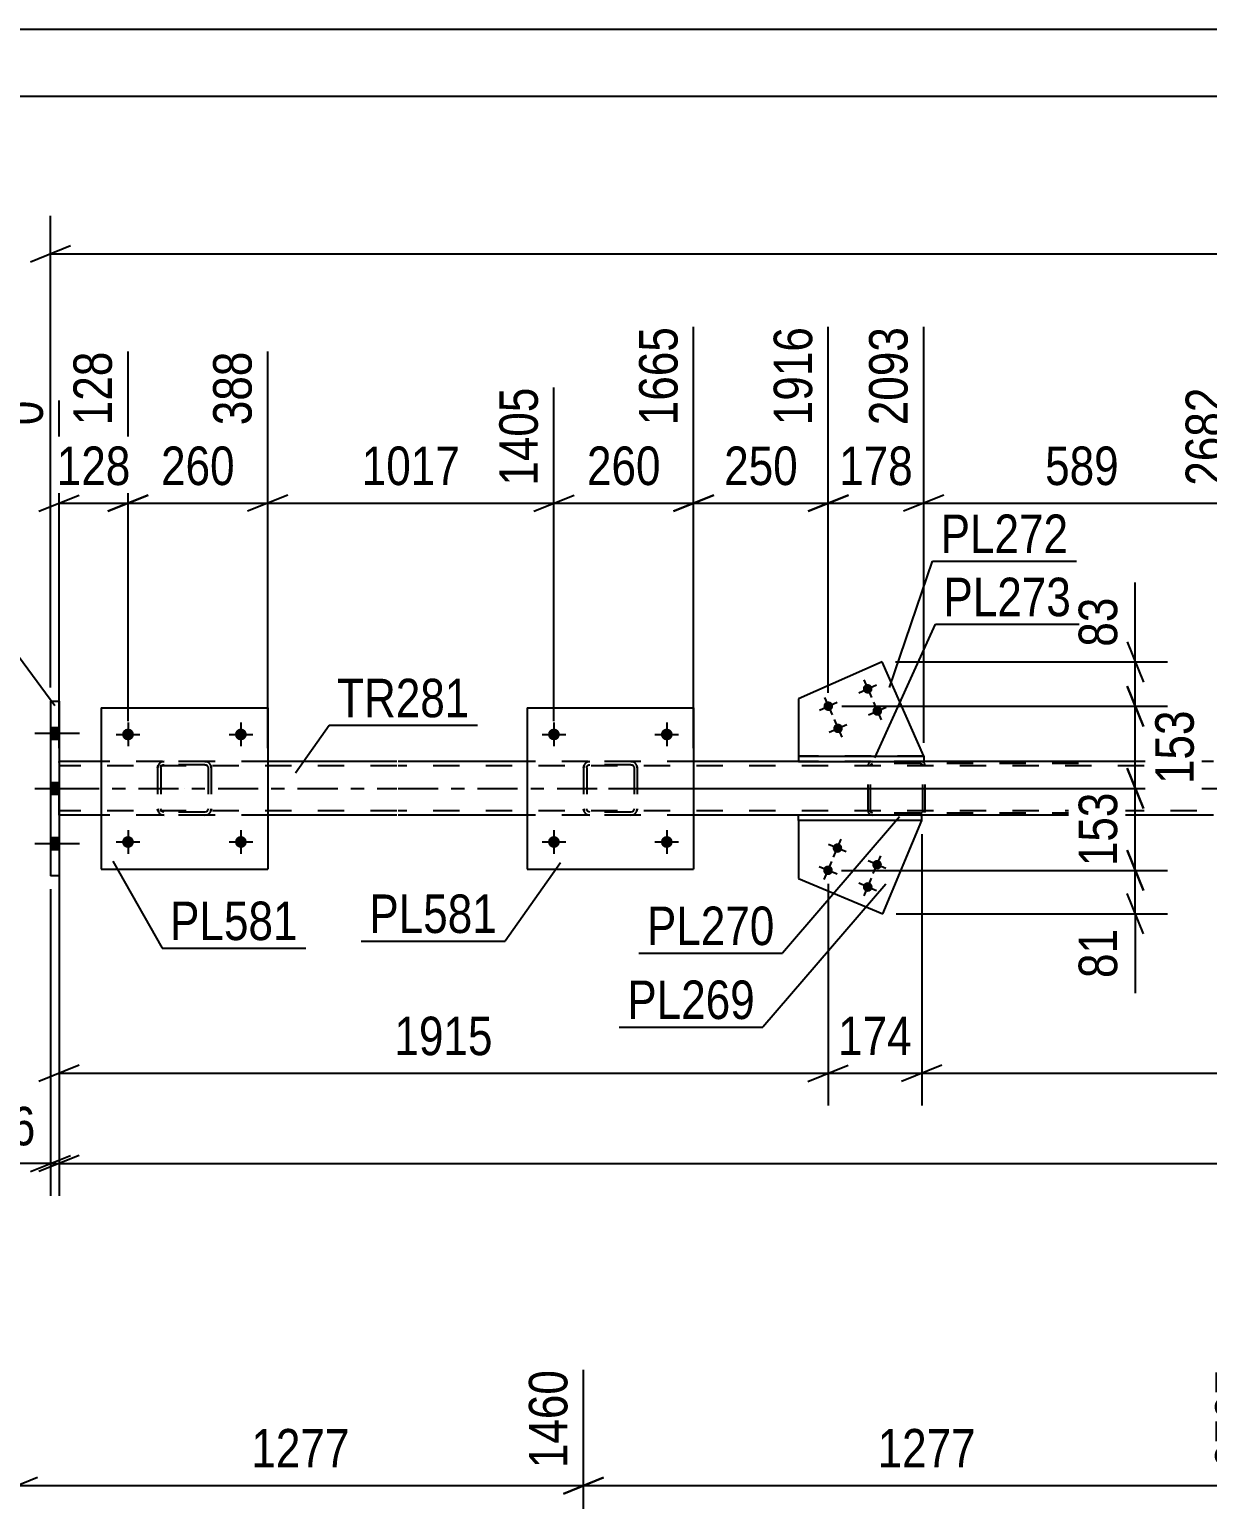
# Model space of a CAD drawing. Header units: millimetres. Extents: x 0 to 841, y 0 to 594.
# Drawn here: x 87.2 to 174.9, y 484.6 to 594 of the extents above; entities that cross this region are included whole.
import ezdxf

# ---------------------------------------------------------------- set-up
doc = ezdxf.new("R2010")
doc.units = ezdxf.units.MM
doc.linetypes.add('DXK_LINE_DOT2', pattern=[3.9198, 1.9599, -1.9599])
doc.linetypes.add('DXK_LINE_DOT3', pattern=[5.9187, 2.979, -0.9799, 0.9799, -0.9799])
doc.styles.add('Arial Narrow', font='ARIALN.TTF', dxfattribs={"height": 0.2})

# ---------------------------------------------------------------- blocks, each defined once
blk = doc.blocks.new('Unknown-815137511-1135 - 13993')
at = {"color": 5, "linetype": 'Continuous'}
for p, q in [((841, 594), (0, 594)), ((836, 589), (5, 589))]:
    blk.add_line(p, q, dxfattribs=at)
blk = doc.blocks.new('Bolt-815137511-2458 - 2456')
at = {"linetype": 'Continuous'}
for points in [[(126.72, 541.54, -1), (125.84, 541.54, -1)], [(135.12, 541.54, -1), (134.24, 541.54, -1)]]:
    blk.add_hatch(color=1, dxfattribs=at).paths.add_polyline_path(points)
at = {"color": 1, "linetype": 'Continuous'}
for p, q in [((125.4, 541.54), (127.16, 541.54)), ((126.28, 542.42), (126.28, 540.66)), ((133.8, 541.54), (135.56, 541.54)), ((134.68, 542.42), (134.68, 540.66))]:
    blk.add_line(p, q, dxfattribs=at)
blk = doc.blocks.new('Bolt-815137511-2459 - 2456')
at = {"linetype": 'Continuous'}
for points in [[(126.72, 533.54, -1), (125.84, 533.54, -1)], [(135.12, 533.54, -1), (134.24, 533.54, -1)]]:
    blk.add_hatch(color=1, dxfattribs=at).paths.add_polyline_path(points)
at = {"color": 1, "linetype": 'Continuous'}
for p, q in [((126.28, 534.42), (126.28, 532.66)), ((134.68, 534.42), (134.68, 532.66)), ((125.4, 533.54), (127.16, 533.54)), ((133.8, 533.54), (135.56, 533.54))]:
    blk.add_line(p, q, dxfattribs=at)
blk = doc.blocks.new('Part-815137511-2602 - 2456')
at = {"color": 2, "linetype": 'Continuous'}
for p, q in [((92.58, 539.53), (89.45, 539.53)), ((114.58, 539.53), (104.98, 539.53)), ((124.28, 539.53), (114.68, 539.53)), ((144.49, 539.53), (136.68, 539.53)), ((175.36, 539.53), (153.8, 539.53)), ((92.58, 535.53), (89.45, 535.53)), ((114.58, 535.53), (104.98, 535.53)), ((124.28, 535.53), (114.68, 535.53)), ((144.48, 535.53), (136.68, 535.53)), ((175.36, 535.53), (153.65, 535.53))]:
    blk.add_line(p, q, dxfattribs=at)
at = {"color": 7, "linetype": 'DXK_LINE_DOT2'}
for p, q in [((89.45, 535.53), (89.45, 539.53)), ((104.98, 539.53), (92.58, 539.53)), ((136.68, 539.53), (124.28, 539.53)), ((153.8, 539.53), (144.49, 539.53)), ((114.58, 539.21), (89.45, 539.21)), ((718.99, 539.21), (114.68, 539.21)), ((114.58, 535.85), (89.45, 535.85)), ((104.98, 535.53), (92.58, 535.53)), ((718.99, 535.85), (114.68, 535.85)), ((136.68, 535.53), (124.28, 535.53)), ((153.65, 535.53), (144.48, 535.53))]:
    blk.add_line(p, q, dxfattribs=at)
at = {"color": 7, "linetype": 'DXK_LINE_DOT3'}
for p, q in [((89.45, 537.53), (114.58, 537.53)), ((114.68, 537.53), (718.99, 537.53))]:
    blk.add_line(p, q, dxfattribs=at)
blk = doc.blocks.new('Part-815137511-2496 - 2456')
at = {"color": 2, "linetype": 'Continuous'}
for p, q in [((124.28, 543.53), (124.28, 531.53)), ((124.28, 543.53), (136.68, 543.53)), ((136.68, 543.53), (136.68, 531.53)), ((124.28, 531.53), (136.68, 531.53))]:
    blk.add_line(p, q, dxfattribs=at)
blk = doc.blocks.new('Part-815137511-2497 - 2456')
at = {"color": 7, "linetype": 'DXK_LINE_DOT2'}
for p, q in [((128.78, 539.5), (128.96, 539.53)), ((128.96, 539.53), (128.78, 539.5)), ((128.87, 539.28), (128.96, 539.29)), ((132, 539.53), (128.96, 539.53)), ((132, 539.29), (128.96, 539.29)), ((132, 539.53), (132.19, 539.5)), ((132.19, 539.5), (132, 539.53)), ((132, 539.29), (132.1, 539.28)), ((128.48, 539.05), (128.52, 539.24)), ((128.52, 539.24), (128.48, 539.05)), ((128.48, 539.05), (128.48, 536.01)), ((128.72, 539.05), (128.74, 539.15)), ((128.72, 539.05), (128.72, 536.01)), ((128.74, 539.15), (128.79, 539.22)), ((128.79, 539.22), (128.87, 539.28)), ((132.1, 539.28), (132.17, 539.22)), ((132.17, 539.22), (132.23, 539.15)), ((132.23, 539.15), (132.24, 539.05)), ((132.24, 539.05), (132.24, 536.01)), ((132.45, 539.24), (132.48, 539.05)), ((132.48, 539.05), (132.45, 539.24)), ((132.48, 539.05), (132.48, 536.01)), ((128.52, 535.83), (128.48, 536.01)), ((128.48, 536.01), (128.52, 535.83)), ((128.74, 535.92), (128.72, 536.01)), ((132.24, 536.01), (132.23, 535.92)), ((132.48, 536.01), (132.45, 535.83)), ((132.45, 535.83), (132.48, 536.01)), ((128.79, 535.84), (128.74, 535.92)), ((128.96, 535.53), (128.78, 535.57)), ((128.78, 535.57), (128.96, 535.53)), ((128.87, 535.79), (128.79, 535.84)), ((128.96, 535.77), (128.87, 535.79)), ((132, 535.77), (128.96, 535.77)), ((132, 535.53), (128.96, 535.53)), ((132.1, 535.79), (132, 535.77)), ((132.19, 535.57), (132, 535.53)), ((132, 535.53), (132.19, 535.57)), ((132.17, 535.84), (132.1, 535.79)), ((132.23, 535.92), (132.17, 535.84))]:
    blk.add_line(p, q, dxfattribs=at)
at = {"color": 7, "linetype": 'DXK_LINE_DOT3'}
blk.add_line((130.48, 537.53), (130.48, 537.53), dxfattribs=at)
at = {"color": 7, "linetype": 'DXK_LINE_DOT2'}
for centre, start, end in [((128.96, 539.05), 112.5, 157.5), ((128.96, 539.05), 112.5, 157.5), ((132, 539.05), 22.5, 67.5), ((132, 539.05), 22.5, 67.5), ((128.96, 536.01), 202.5, 247.5), ((128.96, 536.01), 202.5, 247.5), ((132, 536.01), 292.5, 337.5), ((132, 536.01), 292.5, 337.5)]:
    blk.add_arc(centre, 0.48, start, end, dxfattribs=at)
blk = doc.blocks.new('Bolt-815137511-2603 - 2456')
at = {"linetype": 'Continuous'}
for points in [[(89.45, 541.19), (89.45, 542.07), (88.81, 542.07), (88.81, 541.19)], [(89.45, 541.19), (89.45, 542.07), (88.81, 542.07), (88.81, 541.19)], [(89.45, 541.19), (89.45, 542.07), (88.81, 542.07), (88.81, 541.19)], [(89.45, 537.09), (89.45, 537.97), (88.81, 537.97), (88.81, 537.09)], [(89.45, 537.09), (89.45, 537.97), (88.81, 537.97), (88.81, 537.09)], [(89.45, 532.99), (89.45, 533.87), (88.81, 533.87), (88.81, 532.99)], [(89.45, 532.99), (89.45, 533.87), (88.81, 533.87), (88.81, 532.99)], [(89.45, 532.99), (89.45, 533.87), (88.81, 533.87), (88.81, 532.99)]]:
    blk.add_hatch(color=1, dxfattribs=at).paths.add_polyline_path(points)
at = {"color": 1, "linetype": 'Continuous'}
for p, q in [((87.65, 541.63), (90.97, 541.63)), ((87.65, 541.63), (90.97, 541.63)), ((87.65, 541.63), (90.97, 541.63)), ((88.81, 542.07), (89.45, 542.07)), ((88.81, 542.07), (89.45, 542.07)), ((88.81, 542.07), (89.45, 542.07)), ((88.81, 541.19), (89.45, 541.19)), ((88.81, 541.19), (89.45, 541.19)), ((88.81, 541.19), (89.45, 541.19)), ((87.65, 537.53), (90.97, 537.53)), ((87.65, 537.53), (90.97, 537.53)), ((88.81, 537.97), (89.45, 537.97)), ((88.81, 537.97), (89.45, 537.97)), ((88.81, 537.09), (89.45, 537.09)), ((88.81, 537.09), (89.45, 537.09)), ((88.81, 533.87), (89.45, 533.87)), ((88.81, 533.87), (89.45, 533.87)), ((88.81, 533.87), (89.45, 533.87)), ((87.65, 533.43), (90.97, 533.43)), ((87.65, 533.43), (90.97, 533.43)), ((87.65, 533.43), (90.97, 533.43)), ((88.81, 532.99), (89.45, 532.99)), ((88.81, 532.99), (89.45, 532.99)), ((88.81, 532.99), (89.45, 532.99))]:
    blk.add_line(p, q, dxfattribs=at)
blk = doc.blocks.new('Part-815137511-2657 - 2456')
at = {"color": 2, "linetype": 'Continuous'}
for p, q in [((88.81, 544.03), (88.81, 531.03)), ((88.81, 544.03), (89.45, 544.03)), ((89.45, 544.03), (89.45, 531.03)), ((89.45, 531.03), (88.81, 531.03))]:
    blk.add_line(p, q, dxfattribs=at)
blk = doc.blocks.new('Part-815137511-2658 - 2456')
at = {"color": 7, "linetype": 'DXK_LINE_DOT2'}
for p, q in [((149.68, 539.34), (149.66, 539.21)), ((149.84, 539.28), (149.88, 539.33)), ((150, 539.53), (149.87, 539.51)), ((149.88, 539.33), (149.93, 539.36)), ((149.93, 539.36), (150, 539.37)), ((165.33, 539.53), (150, 539.53)), ((165.33, 539.37), (150, 539.37)), ((153.7, 539.51), (153.57, 539.53)), ((153.57, 539.37), (153.64, 539.36)), ((153.64, 539.36), (153.66, 539.35)), ((153.66, 539.35), (153.69, 539.33)), ((153.69, 539.33), (153.73, 539.28)), ((153.91, 539.21), (153.89, 539.34)), ((149.66, 535.85), (149.66, 539.21)), ((149.83, 539.21), (149.84, 539.28)), ((149.83, 535.85), (149.83, 539.21)), ((153.73, 539.28), (153.74, 539.21)), ((153.74, 535.85), (153.74, 539.21)), ((153.91, 535.85), (153.91, 539.21)), ((149.66, 535.85), (149.68, 535.73)), ((149.84, 535.79), (149.83, 535.85)), ((149.88, 535.74), (149.84, 535.79)), ((149.87, 535.56), (150, 535.53)), ((149.93, 535.71), (149.88, 535.74)), ((150, 535.69), (149.93, 535.71)), ((165.33, 535.69), (150, 535.69)), ((165.33, 535.53), (150, 535.53)), ((153.57, 535.69), (153.64, 535.71)), ((153.57, 535.53), (153.7, 535.56)), ((153.64, 535.71), (153.66, 535.72)), ((153.66, 535.72), (153.69, 535.74)), ((153.73, 535.79), (153.69, 535.74)), ((153.74, 535.85), (153.73, 535.79)), ((153.89, 535.73), (153.91, 535.85))]:
    blk.add_line(p, q, dxfattribs=at)
for centre, start, end in [((149.98, 539.2), 110.7583, 155.68), ((153.59, 539.2), 24.32, 69.2417), ((149.98, 535.87), 204.32, 249.2417)]:
    blk.add_arc(centre, 0.331, start, end, dxfattribs=at)
blk = doc.blocks.new('Part-815137511-2702 - 2456')
at = {"color": 2, "linetype": 'Continuous'}
for p, q in [((144.48, 535.13), (144.48, 530.83)), ((150.75, 528.2), (153.65, 535.13)), ((144.48, 530.83), (150.75, 528.2))]:
    blk.add_line(p, q, dxfattribs=at)
at = {"color": 7, "linetype": 'DXK_LINE_DOT2'}
blk.add_line((153.65, 535.13), (144.48, 535.13), dxfattribs=at)
blk = doc.blocks.new('Part-815137511-2717 - 2456')
at = {"color": 2, "linetype": 'Continuous'}
for p, q in [((153.65, 535.53), (144.48, 535.53)), ((144.48, 535.13), (144.48, 535.53)), ((153.65, 535.13), (144.48, 535.13)), ((153.65, 535.13), (153.65, 535.53))]:
    blk.add_line(p, q, dxfattribs=at)
blk = doc.blocks.new('Bolt-815137511-2718 - 2456')
at = {"linetype": 'Continuous'}
for points in [[(147.05, 533.23, -1), (147.71, 532.95, -1)], [(146.35, 531.57, -1), (147.01, 531.29, -1)], [(150, 531.99, -1), (150.66, 531.71, -1)], [(149.3, 530.33, -1), (149.97, 530.05, -1)]]:
    blk.add_hatch(color=1, dxfattribs=at).paths.add_polyline_path(points)
at = {"color": 1, "linetype": 'Continuous'}
for p, q in [((148.04, 532.81), (146.71, 533.36)), ((147.1, 532.42), (147.66, 533.75)), ((147.35, 531.15), (146.02, 531.7)), ((146.4, 530.76), (146.96, 532.09)), ((150.99, 531.57), (149.67, 532.13)), ((150.05, 531.19), (150.61, 532.52)), ((149.36, 529.53), (149.91, 530.86)), ((150.3, 529.91), (148.97, 530.47))]:
    blk.add_line(p, q, dxfattribs=at)
blk = doc.blocks.new('Part-815137511-2733 - 2456')
at = {"color": 2, "linetype": 'Continuous'}
for p, q in [((150.71, 546.94), (144.49, 544.2)), ((153.8, 539.93), (150.71, 546.94)), ((144.49, 544.2), (144.49, 539.93))]:
    blk.add_line(p, q, dxfattribs=at)
at = {"color": 7, "linetype": 'DXK_LINE_DOT2'}
blk.add_line((153.8, 539.93), (144.49, 539.93), dxfattribs=at)
blk = doc.blocks.new('Part-815137511-2748 - 2456')
at = {"color": 2, "linetype": 'Continuous'}
for p, q in [((144.49, 539.93), (144.49, 539.53)), ((144.49, 539.93), (153.8, 539.93)), ((144.49, 539.53), (153.8, 539.53)), ((153.8, 539.93), (153.8, 539.53))]:
    blk.add_line(p, q, dxfattribs=at)
blk = doc.blocks.new('Bolt-815137511-2749 - 2456')
at = {"linetype": 'Continuous'}
for points in [[(149.96, 545.08, -1), (149.3, 544.79, -1)], [(147.03, 543.79, -1), (146.37, 543.5, -1)], [(150.68, 543.44, -1), (150.02, 543.14, -1)], [(147.75, 542.14, -1), (147.1, 541.85, -1)]]:
    blk.add_hatch(color=1, dxfattribs=at).paths.add_polyline_path(points)
at = {"color": 1, "linetype": 'Continuous'}
for p, q in [((148.97, 544.65), (150.28, 545.23)), ((149.34, 545.6), (149.92, 544.28)), ((146.04, 543.35), (147.36, 543.94)), ((146.41, 544.3), (146.99, 542.99)), ((150.06, 543.95), (150.64, 542.63)), ((147.13, 542.66), (147.72, 541.34)), ((149.69, 543), (151.01, 543.58)), ((146.77, 541.71), (148.08, 542.29))]:
    blk.add_line(p, q, dxfattribs=at)
blk = doc.blocks.new('Part-815137511-2750 - 2456')
at = {"color": 7, "linetype": 'DXK_LINE_DOT2'}
for p, q in [((97.08, 539.5), (97.26, 539.53)), ((97.26, 539.53), (97.08, 539.5)), ((97.17, 539.28), (97.26, 539.29)), ((100.3, 539.53), (97.26, 539.53)), ((100.3, 539.29), (97.26, 539.29)), ((100.3, 539.53), (100.49, 539.5)), ((100.49, 539.5), (100.3, 539.53)), ((100.3, 539.29), (100.4, 539.28)), ((96.78, 539.05), (96.82, 539.24)), ((96.82, 539.24), (96.78, 539.05)), ((96.78, 539.05), (96.78, 536.01)), ((97.02, 539.05), (97.04, 539.15)), ((97.02, 539.05), (97.02, 536.01)), ((97.04, 539.15), (97.09, 539.22)), ((97.09, 539.22), (97.17, 539.28)), ((100.4, 539.28), (100.47, 539.22)), ((100.47, 539.22), (100.53, 539.15)), ((100.53, 539.15), (100.54, 539.05)), ((100.54, 539.05), (100.54, 536.01)), ((100.75, 539.24), (100.78, 539.05)), ((100.78, 539.05), (100.75, 539.24)), ((100.78, 539.05), (100.78, 536.01)), ((96.82, 535.83), (96.78, 536.01)), ((96.78, 536.01), (96.82, 535.83)), ((97.04, 535.92), (97.02, 536.01)), ((100.54, 536.01), (100.53, 535.92)), ((100.78, 536.01), (100.75, 535.83)), ((100.75, 535.83), (100.78, 536.01)), ((97.09, 535.84), (97.04, 535.92)), ((97.26, 535.53), (97.08, 535.57)), ((97.08, 535.57), (97.26, 535.53)), ((97.17, 535.79), (97.09, 535.84)), ((97.26, 535.77), (97.17, 535.79)), ((100.3, 535.77), (97.26, 535.77)), ((100.3, 535.53), (97.26, 535.53)), ((100.4, 535.79), (100.3, 535.77)), ((100.49, 535.57), (100.3, 535.53)), ((100.3, 535.53), (100.49, 535.57)), ((100.47, 535.84), (100.4, 535.79)), ((100.53, 535.92), (100.47, 535.84))]:
    blk.add_line(p, q, dxfattribs=at)
at = {"color": 7, "linetype": 'DXK_LINE_DOT3'}
blk.add_line((98.78, 537.53), (98.78, 537.53), dxfattribs=at)
at = {"color": 7, "linetype": 'DXK_LINE_DOT2'}
for centre, start, end in [((97.26, 539.05), 112.5, 157.5), ((97.26, 539.05), 112.5, 157.5), ((100.3, 539.05), 22.5, 67.5), ((100.3, 539.05), 22.5, 67.5), ((97.26, 536.01), 202.5, 247.5), ((97.26, 536.01), 202.5, 247.5), ((100.3, 536.01), 292.5, 337.5), ((100.3, 536.01), 292.5, 337.5)]:
    blk.add_arc(centre, 0.48, start, end, dxfattribs=at)
blk = doc.blocks.new('Part-815137511-2755 - 2456')
at = {"color": 2, "linetype": 'Continuous'}
for p, q in [((92.58, 543.53), (92.58, 531.53)), ((92.58, 543.53), (104.98, 543.53)), ((104.98, 543.53), (104.98, 531.53)), ((92.58, 531.53), (104.98, 531.53))]:
    blk.add_line(p, q, dxfattribs=at)
blk = doc.blocks.new('Bolt-815137511-2756 - 2456')
at = {"linetype": 'Continuous'}
for points in [[(95.02, 533.54, -1), (94.14, 533.54, -1)], [(103.42, 533.54, -1), (102.54, 533.54, -1)]]:
    blk.add_hatch(color=1, dxfattribs=at).paths.add_polyline_path(points)
at = {"color": 1, "linetype": 'Continuous'}
for p, q in [((94.58, 534.42), (94.58, 532.66)), ((102.98, 534.42), (102.98, 532.66)), ((93.7, 533.54), (95.46, 533.54)), ((102.1, 533.54), (103.86, 533.54))]:
    blk.add_line(p, q, dxfattribs=at)
blk = doc.blocks.new('Bolt-815137511-2757 - 2456')
at = {"linetype": 'Continuous'}
for points in [[(95.02, 541.54, -1), (94.14, 541.54, -1)], [(103.42, 541.54, -1), (102.54, 541.54, -1)]]:
    blk.add_hatch(color=1, dxfattribs=at).paths.add_polyline_path(points)
at = {"color": 1, "linetype": 'Continuous'}
for p, q in [((93.7, 541.54), (95.46, 541.54)), ((94.58, 542.42), (94.58, 540.66)), ((102.1, 541.54), (103.86, 541.54)), ((102.98, 542.42), (102.98, 540.66))]:
    blk.add_line(p, q, dxfattribs=at)
blk = doc.blocks.new('StraightDimension-815137511-10502 - 2456')
at = {"color": 7, "linetype": 'Continuous'}
for p, q in [((153.8, 540.93), (153.8, 571.86)), ((177.36, 542.54), (177.36, 567.36)), ((155.3, 559.35), (152.3, 558.15)), ((175.86, 558.15), (178.86, 559.35)), ((153.8, 558.75), (177.36, 558.75))]:
    blk.add_line(p, q, dxfattribs=at)
at = {"color": 0}
blk.add_wipeout([(168.93, 559.5), (168.93, 563.7), (162.24, 563.7), (162.24, 559.5)], dxfattribs=at)
at = {"color": 3, "style": 'Arial Narrow'}
blk.add_text('589', height=2.863, dxfattribs=at).set_placement((162.84, 560.1))
at = {"color": 0, "linetype": 'Continuous'}
blk.add_wipeout([(176.76, 567.96), (172.56, 567.96), (172.56, 559.45), (176.76, 559.45)], dxfattribs=at)
at = {"color": 3, "linetype": 'Continuous', "style": 'Arial Narrow'}
blk.add_text('2682', height=2.863, rotation=90.0002, dxfattribs=at).set_placement((176.16, 560.05))
blk = doc.blocks.new('StraightDimension-815137511-2776 - 2456')
at = {"color": 7, "linetype": 'Continuous'}
for p, q in [((89.45, 530.03), (89.45, 507.22)), ((90.95, 510.22), (87.95, 509.02)), ((89.45, 509.62), (718.99, 509.62))]:
    blk.add_line(p, q, dxfattribs=at)
blk = doc.blocks.new('StraightDimension-815137511-10507 - 2456')
at = {"color": 7, "linetype": 'Continuous'}
for p, q in [((94.58, 542.54), (94.58, 570.04)), ((104.98, 540.53), (104.98, 570.04)), ((93.08, 558.15), (96.08, 559.35)), ((106.48, 559.35), (103.48, 558.15)), ((94.58, 558.75), (104.98, 558.75))]:
    blk.add_line(p, q, dxfattribs=at)
at = {"color": 0}
blk.add_wipeout([(103.13, 559.5), (103.13, 563.7), (96.44, 563.7), (96.44, 559.5)], dxfattribs=at)
at = {"color": 3, "style": 'Arial Narrow'}
blk.add_text('260', height=2.863, dxfattribs=at).set_placement((97.04, 560.1))
at = {"color": 0, "linetype": 'Continuous'}
blk.add_wipeout([(104.38, 570.64), (100.18, 570.64), (100.18, 563.95), (104.38, 563.95)], dxfattribs=at)
at = {"color": 3, "linetype": 'Continuous', "style": 'Arial Narrow'}
blk.add_text('388', height=2.863, rotation=90.0002, dxfattribs=at).set_placement((103.78, 564.55))
blk = doc.blocks.new('StraightDimension-815137511-10508 - 2456')
at = {"color": 7, "linetype": 'Continuous'}
for p, q in [((94.58, 542.54), (94.58, 570.04)), ((89.45, 540.53), (89.45, 566.38)), ((87.95, 558.15), (90.95, 559.35)), ((96.08, 559.35), (93.08, 558.15)), ((89.45, 558.75), (94.58, 558.75))]:
    blk.add_line(p, q, dxfattribs=at)
at = {"color": 0}
blk.add_wipeout([(95.36, 559.5), (95.36, 563.7), (88.68, 563.7), (88.68, 559.5)], dxfattribs=at)
at = {"color": 3, "style": 'Arial Narrow'}
blk.add_text('128', height=2.863, dxfattribs=at).set_placement((89.28, 560.1))
at = {"color": 0, "linetype": 'Continuous'}
for points in [[(93.98, 570.64), (89.78, 570.64), (89.78, 563.95), (93.98, 563.95)], [(88.85, 566.98), (84.65, 566.98), (84.65, 563.95), (88.85, 563.95)]]:
    blk.add_wipeout(points, dxfattribs=at)
at = {"color": 3, "linetype": 'Continuous', "style": 'Arial Narrow'}
for s, height, p in [('128', 2.863, (93.38, 564.55)), ('0', 2.86, (88.25, 564.55))]:
    blk.add_text(s, height=height, rotation=90.0002, dxfattribs=at).set_placement(p)
blk = doc.blocks.new('StraightDimension-815137511-2786 - 2456')
at = {"color": 7, "linetype": 'Continuous'}
for p, q in [((88.81, 530.03), (88.81, 507.22)), ((89.45, 530.03), (89.45, 507.22)), ((87.31, 509.02), (90.31, 510.22)), ((90.95, 510.22), (87.95, 509.02)), ((88.81, 509.62), (82.91, 509.62)), ((88.81, 509.62), (82.91, 509.62)), ((88.81, 509.62), (89.45, 509.62))]:
    blk.add_line(p, q, dxfattribs=at)
at = {"color": 0}
blk.add_wipeout([(88.29, 510.37), (88.29, 514.57), (83.43, 514.57), (83.43, 510.37)], dxfattribs=at)
at = {"color": 3, "style": 'Arial Narrow'}
blk.add_text('16', height=2.863, dxfattribs=at).set_placement((84.03, 510.97))
blk = doc.blocks.new('StraightDimension-815137511-2935 - 2456')
at = {"color": 7, "linetype": 'Continuous'}
for p, q in [((88.81, 545.03), (88.81, 580.14)), ((90.31, 577.89), (87.31, 576.69)), ((88.81, 577.29), (719.63, 577.29))]:
    blk.add_line(p, q, dxfattribs=at)
blk = doc.blocks.new('StraightDimension-815137511-2946 - 2456')
at = {"color": 7, "linetype": 'Continuous'}
for p, q in [((89.45, 534.53), (89.45, 513.93)), ((146.68, 530.43), (146.68, 513.93)), ((90.95, 516.93), (87.95, 515.73)), ((89.45, 516.33), (146.68, 516.33)), ((145.18, 515.73), (148.18, 516.93))]:
    blk.add_line(p, q, dxfattribs=at)
at = {"color": 0}
blk.add_wipeout([(122.32, 517.08), (122.32, 521.28), (113.81, 521.28), (113.81, 517.08)], dxfattribs=at)
at = {"color": 3, "style": 'Arial Narrow'}
blk.add_text('1915', height=2.863, dxfattribs=at).set_placement((114.41, 517.68))
blk = doc.blocks.new('StraightDimension-815137511-2952 - 2456')
at = {"color": 7, "linetype": 'Continuous'}
for p, q in [((153.65, 534.13), (153.65, 513.93)), ((146.68, 530.43), (146.68, 513.93)), ((145.18, 515.73), (148.18, 516.93)), ((146.68, 516.33), (153.65, 516.33)), ((155.15, 516.93), (152.15, 515.73))]:
    blk.add_line(p, q, dxfattribs=at)
at = {"color": 0}
blk.add_wipeout([(153.51, 517.08), (153.51, 521.28), (146.83, 521.28), (146.83, 517.08)], dxfattribs=at)
at = {"color": 3, "style": 'Arial Narrow'}
blk.add_text('174', height=2.863, dxfattribs=at).set_placement((147.43, 517.68))
blk = doc.blocks.new('StraightDimension-815137511-2958 - 2456')
at = {"color": 7, "linetype": 'Continuous'}
for p, q in [((153.65, 534.13), (153.65, 513.93)), ((155.15, 516.93), (152.15, 515.73)), ((153.65, 516.33), (718.99, 516.33))]:
    blk.add_line(p, q, dxfattribs=at)
blk = doc.blocks.new('StraightDimension-815137511-2963 - 2456')
at = {"color": 7, "linetype": 'Continuous'}
for p, q in [((168.95, 539.03), (170.15, 536.03)), ((130.33, 537.53), (171.95, 537.53)), ((169.55, 531.43), (169.55, 537.53)), ((170.15, 529.93), (168.95, 532.93)), ((147.68, 531.43), (171.95, 531.43))]:
    blk.add_line(p, q, dxfattribs=at)
at = {"color": 0}
blk.add_wipeout([(168.8, 537.82), (164.6, 537.82), (164.6, 531.14), (168.8, 531.14)], dxfattribs=at)
at = {"color": 3, "style": 'Arial Narrow'}
blk.add_text('153', height=2.863, rotation=90.0002, dxfattribs=at).set_placement((168.2, 531.74))
blk = doc.blocks.new('StraightDimension-815137511-2977 - 2456')
at = {"color": 7, "linetype": 'Continuous'}
for p, q in [((168.95, 532.93), (170.15, 529.93)), ((147.68, 531.43), (171.95, 531.43)), ((169.55, 528.2), (169.55, 531.43)), ((170.15, 526.7), (168.95, 529.7)), ((151.75, 528.2), (171.95, 528.2)), ((169.55, 528.2), (169.55, 522.3)), ((169.55, 528.2), (169.55, 522.3))]:
    blk.add_line(p, q, dxfattribs=at)
at = {"color": 0}
blk.add_wipeout([(168.8, 527.68), (164.6, 527.68), (164.6, 522.82), (168.8, 522.82)], dxfattribs=at)
at = {"color": 3, "style": 'Arial Narrow'}
blk.add_text('81', height=2.863, rotation=90.0002, dxfattribs=at).set_placement((168.2, 523.42))
blk = doc.blocks.new('StraightDimension-815137511-2987 - 2456')
at = {"color": 7, "linetype": 'Continuous'}
for p, q in [((168.95, 545.14), (170.15, 542.14)), ((147.7, 543.64), (172.4, 543.64)), ((169.55, 537.53), (169.55, 543.64)), ((170.15, 536.03), (168.95, 539.03)), ((130.33, 537.53), (172.4, 537.53))]:
    blk.add_line(p, q, dxfattribs=at)
at = {"color": 0}
blk.add_wipeout([(174.5, 543.93), (170.3, 543.93), (170.3, 537.25), (174.5, 537.25)], dxfattribs=at)
at = {"color": 3, "style": 'Arial Narrow'}
blk.add_text('153', height=2.863, rotation=90.0002, dxfattribs=at).set_placement((173.9, 537.85))
blk = doc.blocks.new('StraightDimension-815137511-3000 - 2456')
at = {"color": 7, "linetype": 'Continuous'}
for p, q in [((169.55, 546.94), (169.55, 552.85)), ((169.55, 546.94), (169.55, 552.85)), ((168.95, 548.44), (170.15, 545.44)), ((151.71, 546.94), (171.95, 546.94)), ((169.55, 543.64), (169.55, 546.94)), ((170.15, 542.14), (168.95, 545.14)), ((147.7, 543.64), (171.95, 543.64))]:
    blk.add_line(p, q, dxfattribs=at)
at = {"color": 0}
blk.add_wipeout([(168.8, 552.33), (164.6, 552.33), (164.6, 547.47), (168.8, 547.47)], dxfattribs=at)
at = {"color": 3, "style": 'Arial Narrow'}
blk.add_text('83', height=2.863, rotation=90.0002, dxfattribs=at).set_placement((168.2, 548.07))
blk = doc.blocks.new('StraightDimension-815137511-10503 - 2456')
at = {"color": 7, "linetype": 'Continuous'}
for p, q in [((146.7, 544.64), (146.7, 571.86)), ((153.8, 540.93), (153.8, 571.86)), ((145.2, 558.15), (148.2, 559.35)), ((155.3, 559.35), (152.3, 558.15)), ((146.7, 558.75), (153.8, 558.75))]:
    blk.add_line(p, q, dxfattribs=at)
at = {"color": 0}
blk.add_wipeout([(153.59, 559.5), (153.59, 563.7), (146.91, 563.7), (146.91, 559.5)], dxfattribs=at)
at = {"color": 3, "style": 'Arial Narrow'}
blk.add_text('178', height=2.863, dxfattribs=at).set_placement((147.51, 560.1))
at = {"color": 0, "linetype": 'Continuous'}
blk.add_wipeout([(153.2, 572.46), (149, 572.46), (149, 563.95), (153.2, 563.95)], dxfattribs=at)
at = {"color": 3, "linetype": 'Continuous', "style": 'Arial Narrow'}
blk.add_text('2093', height=2.863, rotation=90.0002, dxfattribs=at).set_placement((152.6, 564.55))
blk = doc.blocks.new('StraightDimension-815137511-10504 - 2456')
at = {"color": 7, "linetype": 'Continuous'}
for p, q in [((136.68, 540.53), (136.68, 571.86)), ((146.7, 544.64), (146.7, 571.86)), ((135.18, 558.15), (138.18, 559.35)), ((148.2, 559.35), (145.2, 558.15)), ((136.68, 558.75), (146.7, 558.75))]:
    blk.add_line(p, q, dxfattribs=at)
at = {"color": 0}
blk.add_wipeout([(145.03, 559.5), (145.03, 563.7), (138.35, 563.7), (138.35, 559.5)], dxfattribs=at)
at = {"color": 3, "style": 'Arial Narrow'}
blk.add_text('250', height=2.863, dxfattribs=at).set_placement((138.95, 560.1))
at = {"color": 0, "linetype": 'Continuous'}
blk.add_wipeout([(146.1, 572.46), (141.9, 572.46), (141.9, 563.95), (146.1, 563.95)], dxfattribs=at)
at = {"color": 3, "linetype": 'Continuous', "style": 'Arial Narrow'}
blk.add_text('1916', height=2.863, rotation=90.0002, dxfattribs=at).set_placement((145.5, 564.55))
blk = doc.blocks.new('StraightDimension-815137511-10505 - 2456')
at = {"color": 7, "linetype": 'Continuous'}
for p, q in [((136.68, 540.53), (136.68, 571.86)), ((126.28, 542.54), (126.28, 567.36)), ((124.78, 558.15), (127.78, 559.35)), ((138.18, 559.35), (135.18, 558.15)), ((126.28, 558.75), (136.68, 558.75))]:
    blk.add_line(p, q, dxfattribs=at)
at = {"color": 0}
blk.add_wipeout([(134.83, 559.5), (134.83, 563.7), (128.14, 563.7), (128.14, 559.5)], dxfattribs=at)
at = {"color": 3, "style": 'Arial Narrow'}
blk.add_text('260', height=2.863, dxfattribs=at).set_placement((128.74, 560.1))
at = {"color": 0, "linetype": 'Continuous'}
blk.add_wipeout([(136.08, 572.46), (131.88, 572.46), (131.88, 563.95), (136.08, 563.95)], dxfattribs=at)
at = {"color": 3, "linetype": 'Continuous', "style": 'Arial Narrow'}
blk.add_text('1665', height=2.863, rotation=90.0002, dxfattribs=at).set_placement((135.48, 564.55))
blk = doc.blocks.new('StraightDimension-815137511-10506 - 2456')
at = {"color": 7, "linetype": 'Continuous'}
for p, q in [((104.98, 540.53), (104.98, 570.04)), ((126.28, 542.54), (126.28, 567.36)), ((106.48, 559.35), (103.48, 558.15)), ((124.78, 558.15), (127.78, 559.35)), ((104.98, 558.75), (126.28, 558.75))]:
    blk.add_line(p, q, dxfattribs=at)
at = {"color": 0}
blk.add_wipeout([(119.89, 559.5), (119.89, 563.7), (111.38, 563.7), (111.38, 559.5)], dxfattribs=at)
at = {"color": 3, "style": 'Arial Narrow'}
blk.add_text('1017', height=2.863, dxfattribs=at).set_placement((111.98, 560.1))
at = {"color": 0, "linetype": 'Continuous'}
blk.add_wipeout([(125.68, 567.96), (121.48, 567.96), (121.48, 559.45), (125.68, 559.45)], dxfattribs=at)
at = {"color": 3, "linetype": 'Continuous', "style": 'Arial Narrow'}
blk.add_text('1405', height=2.863, rotation=90.0002, dxfattribs=at).set_placement((125.08, 560.05))
blk = doc.blocks.new('StraightDimension-815137511-11088 - 3456')
at = {"color": 7, "linetype": 'Continuous'}
for p, q in [((128.48, 452.15), (128.48, 494.26)), ((179.56, 452.15), (179.56, 494.26)), ((129.98, 486.25), (126.98, 485.05)), ((178.06, 485.05), (181.06, 486.25)), ((128.48, 485.65), (179.56, 485.65))]:
    blk.add_line(p, q, dxfattribs=at)
at = {"color": 0}
blk.add_wipeout([(158.28, 486.4), (158.28, 490.6), (149.77, 490.6), (149.77, 486.4)], dxfattribs=at)
at = {"color": 3, "style": 'Arial Narrow'}
blk.add_text('1277', height=2.863, dxfattribs=at).set_placement((150.37, 487))
at = {"color": 0, "linetype": 'Continuous'}
blk.add_wipeout([(178.96, 494.86), (174.76, 494.86), (174.76, 486.35), (178.96, 486.35)], dxfattribs=at)
at = {"color": 3, "linetype": 'Continuous', "style": 'Arial Narrow'}
blk.add_text('2737', height=2.863, rotation=90.0002, dxfattribs=at).set_placement((178.36, 486.95))
blk = doc.blocks.new('StraightDimension-815137511-11089 - 3456')
at = {"color": 7, "linetype": 'Continuous'}
for p, q in [((86.35, 452.15), (86.35, 496.94)), ((128.48, 452.15), (128.48, 494.26)), ((87.85, 486.25), (84.85, 485.05)), ((126.98, 485.05), (129.98, 486.25)), ((86.35, 485.65), (128.48, 485.65))]:
    blk.add_line(p, q, dxfattribs=at)
at = {"color": 0}
blk.add_wipeout([(111.67, 486.4), (111.67, 490.6), (103.16, 490.6), (103.16, 486.4)], dxfattribs=at)
at = {"color": 3, "style": 'Arial Narrow'}
blk.add_text('1277', height=2.863, dxfattribs=at).set_placement((103.76, 487))
at = {"color": 0, "linetype": 'Continuous'}
blk.add_wipeout([(127.88, 494.86), (123.68, 494.86), (123.68, 486.35), (127.88, 486.35)], dxfattribs=at)
at = {"color": 3, "linetype": 'Continuous', "style": 'Arial Narrow'}
blk.add_text('1460', height=2.863, rotation=90.0002, dxfattribs=at).set_placement((127.28, 486.95))
blk = doc.blocks.new('StraightDimension-815137511-11090 - 3456')
at = {"color": 7, "linetype": 'Continuous'}
for p, q in [((86.35, 452.15), (86.35, 496.94)), ((79.02, 444.31), (79.02, 488.78)), ((77.52, 485.05), (80.52, 486.25)), ((87.85, 486.25), (84.85, 485.05)), ((79.02, 485.65), (86.35, 485.65))]:
    blk.add_line(p, q, dxfattribs=at)
at = {"color": 0}
blk.add_wipeout([(86.02, 486.4), (86.02, 490.6), (79.34, 490.6), (79.34, 486.4)], dxfattribs=at)
at = {"color": 0, "linetype": 'Continuous'}
blk.add_wipeout([(78.42, 489.38), (74.22, 489.38), (74.22, 486.35), (78.42, 486.35)], dxfattribs=at)
at = {"color": 3, "style": 'Arial Narrow'}
blk.add_text('183', height=2.863, dxfattribs=at).set_placement((79.94, 487))
at = {"color": 3, "linetype": 'Continuous', "style": 'Arial Narrow'}
blk.add_text('0', height=2.86, rotation=90.0002, dxfattribs=at).set_placement((77.82, 486.95))
at = {"color": 0, "linetype": 'Continuous'}
blk.add_wipeout([(85.75, 497.54), (81.55, 497.54), (81.55, 490.85), (85.75, 490.85)], dxfattribs=at)
at = {"color": 3, "linetype": 'Continuous', "style": 'Arial Narrow'}
blk.add_text('183', height=2.863, rotation=90.0002, dxfattribs=at).set_placement((85.15, 491.45))
blk = doc.blocks.new('Mark-815137511-2598 - 2456')
at = {"color": 30, "linetype": 'Continuous'}
for p, q in [((107.04, 538.68), (109.54, 542.22)), ((109.54, 542.22), (120.6, 542.22))]:
    blk.add_line(p, q, dxfattribs=at)
at = {"color": 0}
blk.add_wipeout([(120, 542.82), (120, 545.82), (110.14, 545.82), (110.14, 542.82)], dxfattribs=at)
blk.add_wipeout([(120, 542.82), (120, 545.82), (110.14, 545.82), (110.14, 542.82)], dxfattribs=at)
at = {"color": 3, "style": 'Arial Narrow'}
blk.add_text('TR281', height=2.863, dxfattribs=at).set_placement((110.14, 542.82))
blk = doc.blocks.new('Mark-815137511-2492 - 2456')
at = {"color": 30, "linetype": 'Continuous'}
for p in [(126.78, 531.98), (111.94, 526.17)]:
    blk.add_line(p, (122.64, 526.17), dxfattribs=at)
at = {"color": 0}
blk.add_wipeout([(122.04, 526.77), (122.04, 529.77), (112.54, 529.77), (112.54, 526.77)], dxfattribs=at)
blk.add_wipeout([(122.04, 526.77), (122.04, 529.77), (112.54, 529.77), (112.54, 526.77)], dxfattribs=at)
at = {"color": 3, "style": 'Arial Narrow'}
blk.add_text('PL581', height=2.863, dxfattribs=at).set_placement((112.54, 526.77))
blk = doc.blocks.new('Mark-815137511-2653 - 2456')
at = {"color": 30, "linetype": 'Continuous'}
for p in [(72.11, 554.23), (89.13, 543.67)]:
    blk.add_line(p, (81.35, 554.23), dxfattribs=at)
at = {"color": 0}
blk.add_wipeout([(80.75, 554.83), (80.75, 557.83), (72.71, 557.83), (72.71, 554.83)], dxfattribs=at)
blk.add_wipeout([(80.75, 554.83), (80.75, 557.83), (72.71, 557.83), (72.71, 554.83)], dxfattribs=at)
at = {"color": 3, "style": 'Arial Narrow'}
blk.add_text('SP19', height=2.863, dxfattribs=at).set_placement((72.71, 554.83))
blk = doc.blocks.new('Mark-815137511-2729 - 2456')
at = {"color": 30, "linetype": 'Continuous'}
for p, q in [((151.26, 545.03), (154.46, 554.44)), ((154.46, 554.44), (165.17, 554.44))]:
    blk.add_line(p, q, dxfattribs=at)
at = {"color": 0}
blk.add_wipeout([(164.57, 555.04), (164.57, 558.04), (155.06, 558.04), (155.06, 555.04)], dxfattribs=at)
blk.add_wipeout([(164.57, 555.04), (164.57, 558.04), (155.06, 558.04), (155.06, 555.04)], dxfattribs=at)
at = {"color": 3, "style": 'Arial Narrow'}
blk.add_text('PL272', height=2.863, dxfattribs=at).set_placement((155.06, 555.04))
blk = doc.blocks.new('Mark-815137511-2698 - 2456')
at = {"color": 30, "linetype": 'Continuous'}
for p in [(150.98, 530.41), (131.14, 519.77)]:
    blk.add_line(p, (141.84, 519.77), dxfattribs=at)
at = {"color": 0}
blk.add_wipeout([(141.24, 520.37), (141.24, 523.37), (131.74, 523.37), (131.74, 520.37)], dxfattribs=at)
blk.add_wipeout([(141.24, 520.37), (141.24, 523.37), (131.74, 523.37), (131.74, 520.37)], dxfattribs=at)
at = {"color": 3, "style": 'Arial Narrow'}
blk.add_text('PL269', height=2.863, dxfattribs=at).set_placement((131.74, 520.37))
blk = doc.blocks.new('Mark-815137511-2713 - 2456')
at = {"color": 30, "linetype": 'Continuous'}
for p in [(151.99, 535.42), (132.6, 525.27)]:
    blk.add_line(p, (143.3, 525.27), dxfattribs=at)
at = {"color": 0}
blk.add_wipeout([(142.7, 525.87), (142.7, 528.87), (133.2, 528.87), (133.2, 525.87)], dxfattribs=at)
blk.add_wipeout([(142.7, 525.87), (142.7, 528.87), (133.2, 528.87), (133.2, 525.87)], dxfattribs=at)
at = {"color": 3, "style": 'Arial Narrow'}
blk.add_text('PL270', height=2.863, dxfattribs=at).set_placement((133.2, 525.87))
blk = doc.blocks.new('Mark-815137511-2744 - 2456')
at = {"color": 30, "linetype": 'Continuous'}
for p, q in [((150.17, 539.79), (154.67, 549.74)), ((154.67, 549.74), (165.37, 549.74))]:
    blk.add_line(p, q, dxfattribs=at)
at = {"color": 0}
blk.add_wipeout([(164.77, 550.34), (164.77, 553.34), (155.27, 553.34), (155.27, 550.34)], dxfattribs=at)
blk.add_wipeout([(164.77, 550.34), (164.77, 553.34), (155.27, 553.34), (155.27, 550.34)], dxfattribs=at)
at = {"color": 3, "style": 'Arial Narrow'}
blk.add_text('PL273', height=2.863, dxfattribs=at).set_placement((155.27, 550.34))
blk = doc.blocks.new('Mark-815137511-2751 - 2456')
at = {"color": 30, "linetype": 'Continuous'}
for p, q in [((93.44, 532.11), (97.11, 525.64)), ((97.11, 525.64), (107.81, 525.64))]:
    blk.add_line(p, q, dxfattribs=at)
at = {"color": 0}
blk.add_wipeout([(107.21, 526.24), (107.21, 529.24), (97.71, 529.24), (97.71, 526.24)], dxfattribs=at)
blk.add_wipeout([(107.21, 526.24), (107.21, 529.24), (97.71, 529.24), (97.71, 526.24)], dxfattribs=at)
at = {"color": 3, "style": 'Arial Narrow'}
blk.add_text('PL581', height=2.863, dxfattribs=at).set_placement((97.71, 526.24))

msp = doc.modelspace()

# ---------------------------------------------------------------- block references
for name in ['Unknown-815137511-1135 - 13993', 'Part-815137511-2733 - 2456', 'Bolt-815137511-2749 - 2456', 'Part-815137511-2657 - 2456', 'Part-815137511-2755 - 2456', 'Part-815137511-2496 - 2456', 'Bolt-815137511-2603 - 2456', 'Bolt-815137511-2757 - 2456', 'Bolt-815137511-2458 - 2456', 'Part-815137511-2602 - 2456', 'Part-815137511-2750 - 2456', 'Part-815137511-2497 - 2456', 'Part-815137511-2748 - 2456', 'Part-815137511-2658 - 2456', 'Part-815137511-2717 - 2456', 'Part-815137511-2702 - 2456', 'Bolt-815137511-2756 - 2456', 'Bolt-815137511-2459 - 2456', 'Bolt-815137511-2718 - 2456']:
    msp.add_blockref(name, (0, 0))

# ---------------------------------------------------------------- next in the draw order: block references
for name in ['StraightDimension-815137511-10502 - 2456', 'StraightDimension-815137511-10507 - 2456', 'StraightDimension-815137511-2776 - 2456', 'StraightDimension-815137511-11088 - 3456']:
    msp.add_blockref(name, (0, 0))

# ---------------------------------------------------------------- next in the draw order: block references
for name in ['StraightDimension-815137511-10508 - 2456', 'StraightDimension-815137511-2786 - 2456', 'StraightDimension-815137511-11089 - 3456']:
    msp.add_blockref(name, (0, 0))

# ---------------------------------------------------------------- next in the draw order: block references
for name in ['StraightDimension-815137511-2935 - 2456', 'StraightDimension-815137511-2946 - 2456', 'StraightDimension-815137511-11090 - 3456']:
    msp.add_blockref(name, (0, 0))

# ---------------------------------------------------------------- next in the draw order: block references
for name in ['Mark-815137511-2653 - 2456', 'StraightDimension-815137511-2952 - 2456', 'Mark-815137511-2751 - 2456', 'Mark-815137511-2492 - 2456']:
    msp.add_blockref(name, (0, 0))

# ---------------------------------------------------------------- next in the draw order: block references
msp.add_blockref('StraightDimension-815137511-2958 - 2456', (0, 0))

# ---------------------------------------------------------------- next in the draw order: block references
msp.add_blockref('StraightDimension-815137511-2963 - 2456', (0, 0))

# ---------------------------------------------------------------- next in the draw order: block references
for name in ['StraightDimension-815137511-2987 - 2456', 'StraightDimension-815137511-2977 - 2456']:
    msp.add_blockref(name, (0, 0))

# ---------------------------------------------------------------- next in the draw order: block references
for name in ['StraightDimension-815137511-3000 - 2456', 'Mark-815137511-2698 - 2456']:
    msp.add_blockref(name, (0, 0))

# ---------------------------------------------------------------- next in the draw order: block references
for name in ['StraightDimension-815137511-10503 - 2456', 'Mark-815137511-2713 - 2456']:
    msp.add_blockref(name, (0, 0))

# ---------------------------------------------------------------- next in the draw order: block references
for name in ['StraightDimension-815137511-10504 - 2456', 'Mark-815137511-2729 - 2456']:
    msp.add_blockref(name, (0, 0))

# ---------------------------------------------------------------- next in the draw order: block references
for name in ['StraightDimension-815137511-10505 - 2456', 'Mark-815137511-2744 - 2456']:
    msp.add_blockref(name, (0, 0))

# ---------------------------------------------------------------- next in the draw order: block references
msp.add_blockref('StraightDimension-815137511-10506 - 2456', (0, 0))

# ---------------------------------------------------------------- next in the draw order: block references
msp.add_blockref('Mark-815137511-2598 - 2456', (0, 0))

doc.saveas('drawing.dxf')
